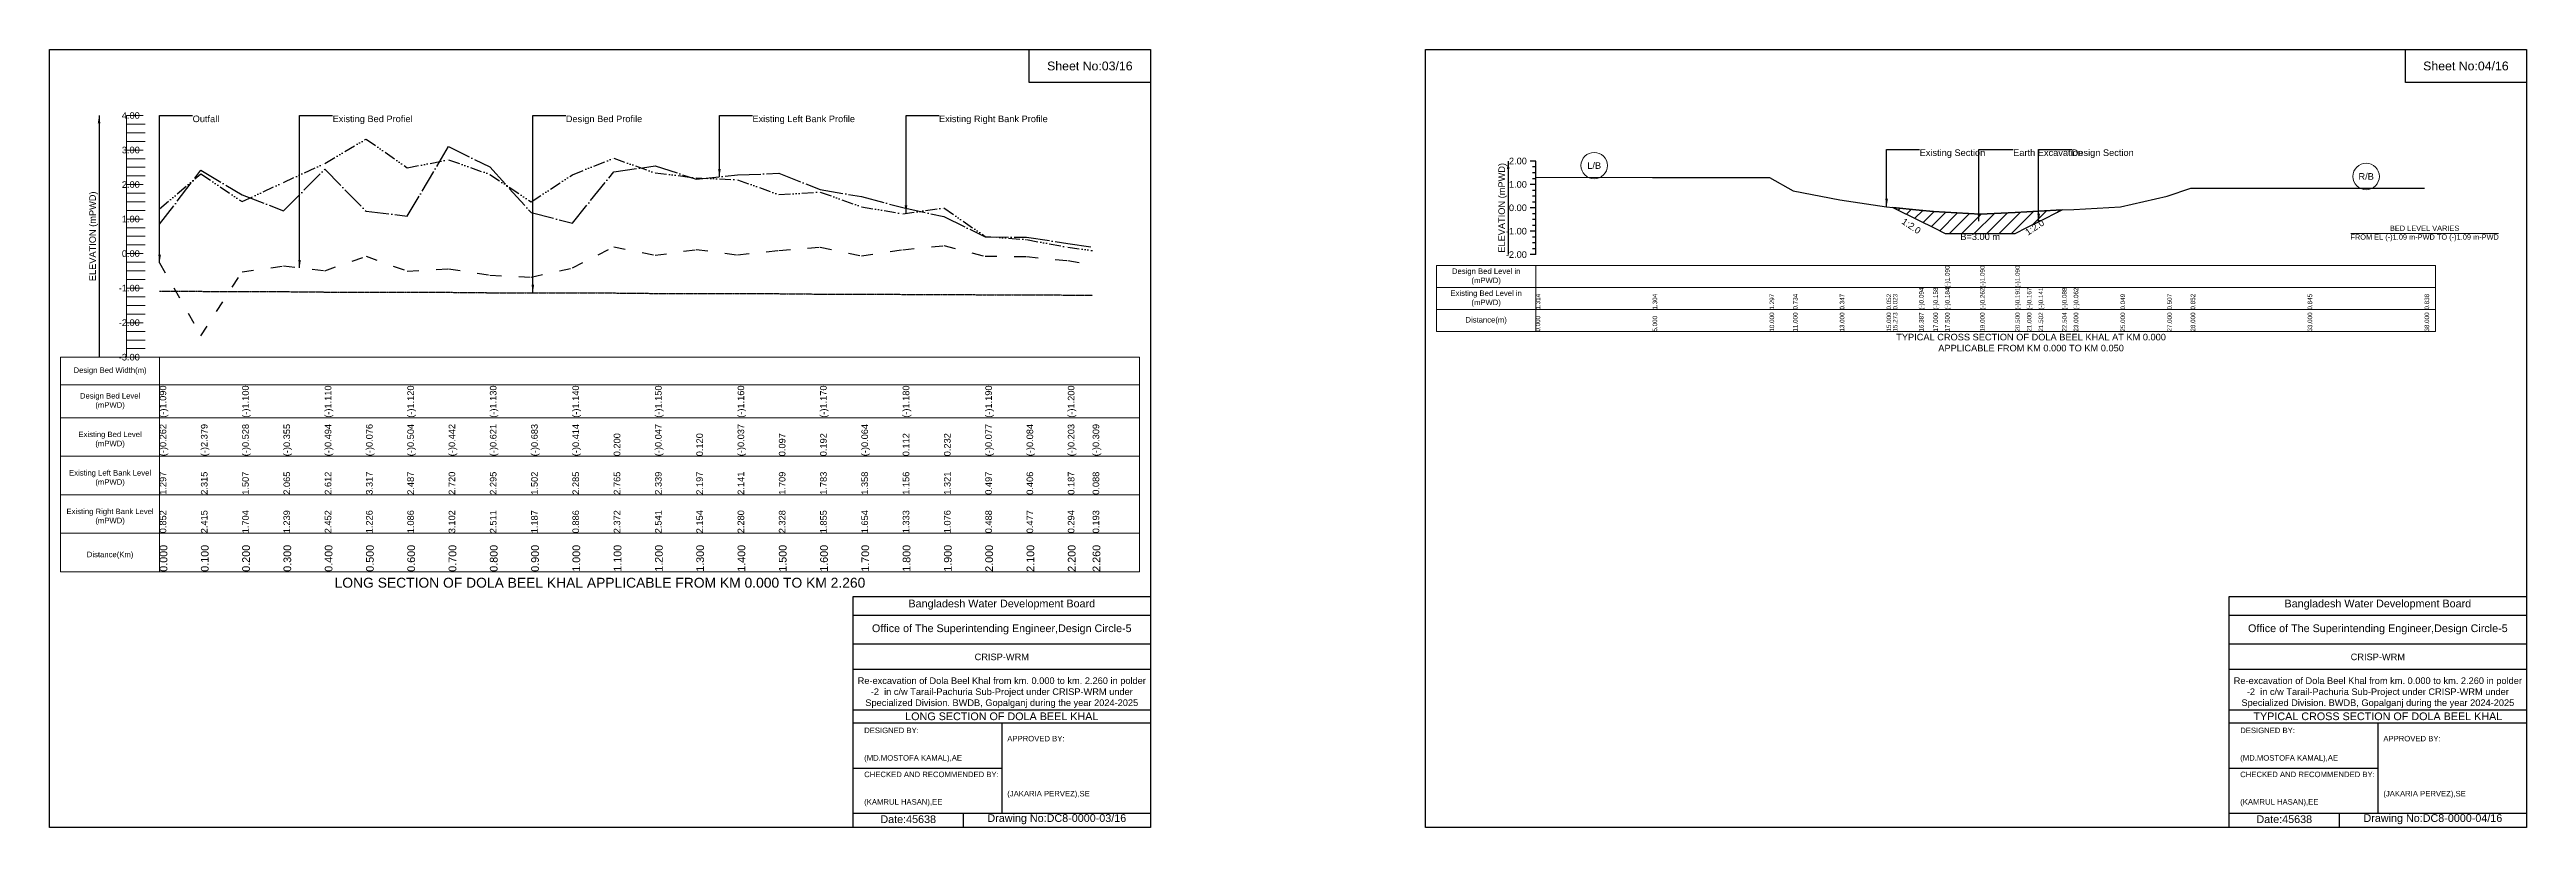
# Model space of a CAD drawing. Header units: inches. Extents: x 91000 to 258000, y -5656 to 125.
# Drawn here: x 120000 to 138000, y -5656 to 0 of the extents above; entities that cross this region are included whole.
import ezdxf

# ---------------------------------------------------------------- set-up
doc = ezdxf.new("R2010")
doc.units = ezdxf.units.IN
doc.header["$LTSCALE"] = 7
doc.header["$MEASUREMENT"] = 0
for name, pattern in [('ACAD_ISO03W100', [30, 12, -18]), ('ACAD_ISO04W100', [30, 24, -3, 0, -3]), ('ACAD_ISO14W100', [24, 12, -3, 0, -3, 0, -3, 0, -3]), ('CENTER', [2, 1.25, -0.25, 0.25, -0.25])]:
    doc.linetypes.add(name, pattern=pattern)
for name, color, linetype, lineweight in [('Cross section Data Border', 7, 'Continuous', 9), ('Cross Section Labels', 7, 'Continuous', 9), ('Design Bed Level Long Section', 7, 'CENTER', 25), ('Existing Bed Level for Long Section', 7, 'ACAD_ISO03W100', 25), ('Existing Left Bank of Long section', 7, 'ACAD_ISO04W100', 25), ('Existing Right Bank of Long Section', 7, 'ACAD_ISO14W100', 25), ('Existing_Bed_Level for Xsection', 7, 'Continuous', 25), ('Long Section Border', 7, 'Continuous', 9), ('Long Section Labels', 7, 'Continuous', 9), ('Vscale for Long Section', 7, 'Continuous', 9)]:
    doc.layers.add(name, color=color, linetype=linetype, lineweight=lineweight)
doc.styles.get("Standard").update_dxf_attribs({"font": 'arial.ttf'})
doc.dimstyles.get("Standard").update_dxf_attribs({"dimtxt": 0.18, "dimasz": 0.18, "dimexe": 0.18, "dimexo": 0.0625, "dimgap": 0.09, "dimtad": 0, "dimtih": 1, "dimtoh": 1, "dimdec": 4, "dimzin": 0, "dimdsep": 46, "dimtxsty": 'Standard', "dimcen": 0.09, "dimadec": 0, "dimazin": 0, "dimtfac": 1, "dimtdec": 4, "dimtofl": 0, "dimtmove": 0, "dimatfit": 3, "dimfxl": 1, "dimtolj": 1, "dimtzin": 0, "dimarcsym": 0})

msp = doc.modelspace()

# ---------------------------------------------------------------- hatches: boundary and pattern name
at = {"layer": 'Existing_Bed_Level for Xsection'}
h = msp.add_hatch(dxfattribs=at)
h.set_pattern_fill('ANSI31', color=256, scale=510, style=0)
h.paths.add_polyline_path([(133396, -1148), (133586, -1242), (133690, -1294), (133775, -1337), (134030, -1337), (134285, -1337), (134370, -1294), (134455, -1252), (134626, -1166), (134455, -1175), (134370, -1180), (134285, -1184), (134030, -1196), (133775, -1183), (133690, -1178), (133586, -1167)])

# ---------------------------------------------------------------- linework, layer by layer
for points in [[(120000, 0), (128000, 0), (128000, -5656), (120000, -5656)], [(127120, 0), (128000, 0), (128000, -240), (127120, -240)], [(130000, 0), (138000, 0), (138000, -5656), (130000, -5656)], [(137120, 0), (138000, 0), (138000, -240), (137120, -240)]]:
    msp.add_lwpolyline(points, close=True)
for points in [[(125840, -5656), (125840, -3976), (128000, -3976)], [(125840, -4112), (128000, -4112)], [(135840, -5656), (135840, -3976), (138000, -3976)], [(135840, -4112), (138000, -4112)], [(125840, -4320), (128000, -4320)], [(135840, -4320), (138000, -4320)], [(125840, -4504), (128000, -4504)], [(135840, -4504), (138000, -4504)], [(125840, -4800), (128000, -4800)], [(135840, -4800), (138000, -4800)], [(125840, -4896), (128000, -4896)], [(126920, -4896), (126920, -5552)], [(135840, -4896), (138000, -4896)], [(136920, -4896), (136920, -5552)], [(125840, -5224), (126920, -5224)], [(135840, -5224), (136920, -5224)], [(125840, -5552), (128000, -5552)], [(126640, -5552), (126640, -5656)], [(135840, -5552), (138000, -5552)], [(136640, -5552), (136640, -5656)]]:
    msp.add_lwpolyline(points)
at = {"layer": 'Cross section Data Border'}
msp.add_lwpolyline([(130080, -1571), (137340, -1571), (137340, -2051), (130080, -2051)], close=True, dxfattribs=at)
for points in [[(130800, -1571), (130800, -2051)], [(130080, -1731), (137340, -1731)], [(130080, -1891), (137340, -1891)]]:
    msp.add_lwpolyline(points, dxfattribs=at)
at = {"layer": 'Cross Section Labels'}
msp.add_lwpolyline([(136724, -1337), (137796, -1337)], dxfattribs=at)
for centre in [(131225, -844), (136835, -923)]:
    msp.add_circle(centre, 96, dxfattribs=at)
at = {"layer": 'Design Bed Level Long Section'}
msp.add_lwpolyline([(120800, -1758), (121100, -1758), (121400, -1760), (121700, -1760), (122000, -1763), (122300, -1763), (122600, -1765), (122900, -1765), (123200, -1768), (123500, -1768), (123800, -1770), (124100, -1770), (124400, -1773), (124700, -1773), (125000, -1775), (125300, -1775), (125600, -1778), (125900, -1778), (126200, -1780), (126500, -1780), (126800, -1783), (127100, -1783), (127400, -1785), (127580, -1785)], dxfattribs=at)
at = {"layer": 'Existing Bed Level for Long Section'}
msp.add_lwpolyline([(120800, -1550), (121100, -2081), (121400, -1617), (121700, -1573), (122000, -1608), (122300, -1503), (122600, -1611), (122900, -1595), (123200, -1640), (123500, -1655), (123800, -1588), (124100, -1434), (124400, -1496), (124700, -1454), (125000, -1493), (125300, -1460), (125600, -1436), (125900, -1500), (126200, -1456), (126500, -1426), (126800, -1503), (127100, -1505), (127400, -1535), (127580, -1562)], dxfattribs=at)
at = {"layer": 'Existing Left Bank of Long section'}
msp.add_lwpolyline([(120800, -1270), (121100, -878), (121400, -1056), (121700, -1173), (122000, -869), (122300, -1176), (122600, -1211), (122900, -705), (123200, -854), (123500, -1186), (123800, -1262), (124100, -889), (124400, -846), (124700, -943), (125000, -912), (125300, -900), (125600, -1018), (125900, -1069), (126200, -1149), (126500, -1214), (126800, -1362), (127100, -1364), (127400, -1410), (127580, -1436)], dxfattribs=at)
at = {"layer": 'Existing Right Bank of Long Section'}
msp.add_lwpolyline([(120800, -1158), (121100, -903), (121400, -1106), (121700, -966), (122000, -828), (122300, -651), (122600, -860), (122900, -801), (123200, -908), (123500, -1107), (123800, -910), (124100, -790), (124400, -897), (124700, -933), (125000, -947), (125300, -1055), (125600, -1036), (125900, -1143), (126200, -1194), (126500, -1152), (126800, -1359), (127100, -1382), (127400, -1437), (127580, -1462)], dxfattribs=at)
at = {"layer": 'Existing_Bed_Level for Xsection'}
for points in [[(130800, -811), (130760, -811)], [(130800, -854), (130776, -854)], [(130800, -896), (130776, -896)], [(130800, -1491), (130800, -1321), (130800, -1151), (130800, -981), (130800, -811)], [(130800, -981), (130760, -981)], [(130800, -939), (130776, -939)], [(130800, -1024), (130776, -1024)], [(130800, -1066), (130776, -1066)], [(130800, -928), (131650, -930), (132500, -931), (132670, -1027), (133010, -1092), (133350, -1143), (133396, -1148), (133586, -1167), (133690, -1178), (133775, -1183), (133775, -1183), (134030, -1196), (134030, -1196), (134285, -1184), (134285, -1184), (134370, -1180), (134455, -1175), (134626, -1166), (134710, -1162), (135050, -1143), (135390, -1065), (135560, -1007), (136410, -1008), (137260, -1009)], [(130800, -1151), (130760, -1151)], [(130800, -1109), (130776, -1109)], [(130800, -1194), (130776, -1194)], [(130800, -1236), (130776, -1236)], [(130800, -1321), (130760, -1321)], [(130800, -1279), (130776, -1279)], [(130800, -1364), (130776, -1364)], [(130800, -1406), (130776, -1406)], [(130800, -1491), (130760, -1491)], [(130800, -1449), (130776, -1449)]]:
    msp.add_lwpolyline(points, dxfattribs=at)
msp.add_lwpolyline([(133396, -1148), (133586, -1242), (133690, -1294), (133775, -1337), (133775, -1337), (134030, -1337), (134030, -1337), (134285, -1337), (134285, -1337), (134370, -1294), (134455, -1252), (134626, -1166), (134626, -1166), (134626, -1166), (134455, -1175), (134370, -1180), (134285, -1184), (134285, -1184), (134030, -1196), (134030, -1196), (133775, -1183), (133775, -1183), (133690, -1178), (133586, -1167)], close=True, dxfattribs=at)
at = {"layer": 'Long Section Border'}
msp.add_lwpolyline([(120080, -2237), (127920, -2237), (127920, -3797), (120080, -3797)], close=True, dxfattribs=at)
for points in [[(120800, -2237), (120800, -3797)], [(120080, -2437), (127920, -2437)], [(120080, -2677), (127920, -2677)], [(120080, -2957), (127920, -2957)], [(120080, -3237), (127920, -3237)], [(120080, -3517), (127920, -3517)]]:
    msp.add_lwpolyline(points, dxfattribs=at)
at = {"layer": 'Vscale for Long Section'}
for points in [[(120560, -2237), (120560, -1986), (120560, -1735), (120560, -1484), (120560, -1233), (120560, -982), (120560, -731), (120560, -480)], [(120560, -480), (120680, -480)], [(120560, -543), (120696, -543)], [(120560, -606), (120696, -606)], [(120560, -668), (120696, -668)], [(120560, -731), (120680, -731)], [(120560, -794), (120696, -794)], [(120560, -856), (120696, -856)], [(120560, -919), (120696, -919)], [(120560, -982), (120680, -982)], [(120560, -1045), (120696, -1045)], [(120560, -1108), (120696, -1108)], [(120560, -1170), (120696, -1170)], [(120560, -1233), (120680, -1233)], [(120560, -1296), (120696, -1296)], [(120560, -1358), (120696, -1358)], [(120560, -1421), (120696, -1421)], [(120560, -1484), (120680, -1484)], [(120560, -1547), (120696, -1547)], [(120560, -1610), (120696, -1610)], [(120560, -1672), (120696, -1672)], [(120560, -1735), (120680, -1735)], [(120560, -1798), (120696, -1798)], [(120560, -1860), (120696, -1860)], [(120560, -1923), (120696, -1923)], [(120560, -1986), (120680, -1986)], [(120560, -2049), (120696, -2049)], [(120560, -2112), (120696, -2112)], [(120560, -2174), (120696, -2174)], [(120560, -2237), (120680, -2237)]]:
    msp.add_lwpolyline(points, dxfattribs=at)

# ---------------------------------------------------------------- texts
at = {"attachment_point": 5}
for s, insert, char_height in [('Sheet No:03/16', (127560, -120), 64), ('Sheet No:04/16', (137560, -120), 64), ('Bangladesh Water Development Board', (126920, -4036), 56), ('Bangladesh Water Development Board', (136920, -4036), 56), ('Office of The Superintending Engineer,Design Circle-5', (126920, -4216), 56), ('Office of The Superintending Engineer,Design Circle-5', (136920, -4216), 56)]:
    msp.add_mtext(s, dxfattribs=dict(at, insert=insert, char_height=char_height))
for s, insert, char_height, width, attachment_point in [('CRISP-WRM', (126920, -4416), 48, 2240, 5), ('CRISP-WRM', (136920, -4416), 48, 2240, 5), ('Re-excavation of Dola Beel Khal from km. 0.000 to km. 2.260 in polder -2  in c/w Tarail-Pachuria Sub-Project under CRISP-WRM under Specialized Division. BWDB, Gopalganj during the year 2024-2025', (126920, -4676), 48, 2160, 5), ('Re-excavation of Dola Beel Khal from km. 0.000 to km. 2.260 in polder -2  in c/w Tarail-Pachuria Sub-Project under CRISP-WRM under Specialized Division. BWDB, Gopalganj during the year 2024-2025', (136920, -4676), 48, 2160, 5), ('LONG SECTION OF DOLA BEEL KHAL', (126920, -4848), 56, 2240, 5), ('TYPICAL CROSS SECTION OF DOLA BEEL KHAL', (136920, -4848), 56, 2240, 5), ('DESIGNED BY:^J^J^J(MD.MOSTOFA KAMAL),AE', (125920, -5056), 40, 1120, 4), ('APPROVED BY:^J^J^J^J^J^J(JAKARIA PERVEZ),SE', (126960, -5216), 40, 1120, 4), ('DESIGNED BY:^J^J^J(MD.MOSTOFA KAMAL),AE', (135920, -5056), 40, 1120, 4), ('APPROVED BY:^J^J^J^J^J^J(JAKARIA PERVEZ),SE', (136960, -5216), 40, 1120, 4), ('CHECKED AND RECOMMENDED BY:^J^J^J(KAMRUL HASAN),EE', (125920, -5376), 40, 1120, 4), ('CHECKED AND RECOMMENDED BY:^J^J^J(KAMRUL HASAN),EE', (135920, -5376), 40, 1120, 4), ('Date:45638', (126240, -5596), 56, 1120, 5), ('Drawing No:DC8-0000-03/16', (127320, -5596), 56, 1760, 5), ('Date:45638', (136240, -5596), 56, 1120, 5), ('Drawing No:DC8-0000-04/16', (137320, -5596), 56, 1760, 5)]:
    msp.add_mtext(s, dxfattribs=dict(insert=insert, char_height=char_height, width=width, attachment_point=attachment_point))
at = {"layer": 'Cross section Data Border', "char_height": 40, "width": 640, "attachment_point": 5}
for s, insert in [('Design Bed Level in (mPWD)', (130440, -1651)), ('Existing Bed Level in (mPWD)', (130440, -1811)), ('Distance(m)', (130440, -1971))]:
    msp.add_mtext(s, dxfattribs=dict(at, insert=insert))
at = {"layer": 'Cross Section Labels'}
for s, insert, char_height, attachment_point in [('L/B', (131225, -844), 48, 5), ('Existing Section', (133590, -726), 48, 1), ('Earth Excavation', (134270, -726), 48, 1), ('Design Section', (134695, -726), 48, 1), ('R/B', (136835, -923), 48, 5), ('B=3.00 m', (134030, -1337), 48, 2), ('BED LEVEL VARIES ^JFROM EL (-)1.09 m-PWD TO (-)1.09 m-PWD', (137260, -1337), 38.4, 5), ('TYPICAL CROSS SECTION OF DOLA BEEL KHAL AT KM 0.000^JAPPLICABLE FROM KM 0.000 TO KM 0.050', (134400, -2131), 48, 5)]:
    msp.add_mtext(s, dxfattribs=dict(at, insert=insert, char_height=char_height, attachment_point=attachment_point))
at = {"layer": 'Cross Section Labels', "char_height": 48, "attachment_point": 2}
for insert, rotation in [((133543, -1263), 326.3099), ((134413, -1273), 33.6901)]:
    msp.add_mtext('1:2.0', dxfattribs=dict(at, insert=insert, rotation=rotation))
at = {"layer": 'Existing_Bed_Level for Xsection', "rotation": 90}
for s, insert, char_height, attachment_point in [('ELEVATION (mPWD)', (130560, -1151), 48, 5), ('(-)1.090', (133775, -1731), 32.8, 1), ('(-)1.090', (134030, -1731), 32.8, 1), ('(-)1.090', (134285, -1731), 32.8, 1), ('1.314', (130800, -1891), 32.8, 1), ('1.304', (131650, -1891), 32.8, 1), ('1.297', (132500, -1891), 32.8, 1), ('0.734', (132670, -1891), 32.8, 1), ('0.347', (133010, -1891), 32.8, 1), ('0.052', (133350, -1891), 32.8, 1), ('0.023', (133396, -1891), 32.8, 1), ('(-)0.094', (133586, -1891), 32.8, 1), ('(-)0.158', (133690, -1891), 32.8, 1), ('(-)0.184', (133775, -1891), 32.8, 1), ('(-)0.262', (134030, -1891), 32.8, 1), ('(-)0.191', (134285, -1891), 32.8, 1), ('(-)0.167', (134370, -1891), 32.8, 1), ('(-)0.141', (134455, -1891), 32.8, 1), ('(-)0.088', (134626, -1891), 32.8, 1), ('(-)0.062', (134710, -1891), 32.8, 1), ('0.049', (135050, -1891), 32.8, 1), ('0.507', (135390, -1891), 32.8, 1), ('0.852', (135560, -1891), 32.8, 1), ('0.845', (136410, -1891), 32.8, 1), ('0.838', (137260, -1891), 32.8, 1), ('0.000', (130800, -2051), 32.8, 1), ('5.000', (131650, -2051), 32.8, 1), ('10.000', (132500, -2051), 32.8, 1), ('11.000', (132670, -2051), 32.8, 1), ('13.000', (133010, -2051), 32.8, 1), ('15.000', (133350, -2051), 32.8, 1), ('15.273', (133396, -2051), 32.8, 1), ('16.387', (133586, -2051), 32.8, 1), ('17.000', (133690, -2051), 32.8, 1), ('17.500', (133775, -2051), 32.8, 1), ('19.000', (134030, -2051), 32.8, 1), ('20.500', (134285, -2051), 32.8, 1), ('21.000', (134370, -2051), 32.8, 1), ('21.502', (134455, -2051), 32.8, 1), ('22.504', (134626, -2051), 32.8, 1), ('23.000', (134710, -2051), 32.8, 1), ('25.000', (135050, -2051), 32.8, 1), ('27.000', (135390, -2051), 32.8, 1), ('28.000', (135560, -2051), 32.8, 1), ('33.000', (136410, -2051), 32.8, 1), ('38.000', (137260, -2051), 32.8, 1)]:
    msp.add_mtext(s, dxfattribs=dict(at, insert=insert, char_height=char_height, attachment_point=attachment_point))
at = {"layer": 'Existing_Bed_Level for Xsection', "char_height": 48, "attachment_point": 6}
for s, insert in [('2.00', (130736, -811)), ('1.00', (130736, -981)), ('0.00', (130736, -1151)), ('-1.00', (130736, -1321)), ('-2.00', (130736, -1491))]:
    msp.add_mtext(s, dxfattribs=dict(at, insert=insert))
at = {"layer": 'Long Section Border', "attachment_point": 5}
for s, insert, char_height in [('Design Bed Width(m)', (120440, -2337), 40), ('Design Bed Level^J(mPWD)', (120440, -2557), 40), ('Existing Bed Level^J(mPWD)', (120440, -2837), 40), ('Existing Left Bank Level^J(mPWD)', (120440, -3117), 40), ('Existing Right Bank Level^J(mPWD)', (120440, -3397), 40), ('Distance(Km)', (120440, -3677), 40), ('LONG SECTION OF DOLA BEEL KHAL APPLICABLE FROM KM 0.000 TO KM 2.260', (124000, -3877), 72)]:
    msp.add_mtext(s, dxfattribs=dict(at, insert=insert, char_height=char_height))
at = {"layer": 'Long Section Labels', "char_height": 48, "attachment_point": 1}
for s, insert in [('Outfall', (121040, -480)), ('Existing Bed Profiel', (122057, -480)), ('Design Bed Profile', (123752, -480)), ('Existing Left Bank Profile', (125108, -480)), ('Existing Right Bank Profile', (126464, -480))]:
    msp.add_mtext(s, dxfattribs=dict(at, insert=insert))
at = {"layer": 'Vscale for Long Section', "char_height": 48, "attachment_point": 6}
for s, insert in [('4.00', (120656, -480)), ('3.00', (120656, -731)), ('2.00', (120656, -982)), ('1.00', (120656, -1233)), ('0.00', (120656, -1484)), ('-1.00', (120656, -1735)), ('-2.00', (120656, -1986)), ('-3.00', (120656, -2237))]:
    msp.add_mtext(s, dxfattribs=dict(at, insert=insert))
at = {"layer": 'Vscale for Long Section', "rotation": 90}
for s, insert, char_height, attachment_point in [('ELEVATION (mPWD)', (120320, -1358), 48, 5), ('(-)1.090', (120800, -2677), 48, 1), ('(-)1.090', (120800, -2677), 48, 1), ('(-)1.100', (121400, -2677), 48, 1), ('(-)1.100', (121400, -2677), 48, 1), ('(-)1.110', (122000, -2677), 48, 1), ('(-)1.110', (122000, -2677), 48, 1), ('(-)1.120', (122600, -2677), 48, 1), ('(-)1.120', (122600, -2677), 48, 1), ('(-)1.130', (123200, -2677), 48, 1), ('(-)1.130', (123200, -2677), 48, 1), ('(-)1.140', (123800, -2677), 48, 1), ('(-)1.140', (123800, -2677), 48, 1), ('(-)1.150', (124400, -2677), 48, 1), ('(-)1.150', (124400, -2677), 48, 1), ('(-)1.160', (125000, -2677), 48, 1), ('(-)1.160', (125000, -2677), 48, 1), ('(-)1.170', (125600, -2677), 48, 1), ('(-)1.170', (125600, -2677), 48, 1), ('(-)1.180', (126200, -2677), 48, 1), ('(-)1.180', (126200, -2677), 48, 1), ('(-)1.190', (126800, -2677), 48, 1), ('(-)1.190', (126800, -2677), 48, 1), ('(-)1.200', (127400, -2677), 48, 1), ('(-)1.200', (127400, -2677), 48, 1), ('(-)0.262', (120800, -2957), 48, 1), ('(-)2.379', (121100, -2957), 48, 1), ('(-)0.528', (121400, -2957), 48, 1), ('(-)0.355', (121700, -2957), 48, 1), ('(-)0.494', (122000, -2957), 48, 1), ('(-)0.076', (122300, -2957), 48, 1), ('(-)0.504', (122600, -2957), 48, 1), ('(-)0.442', (122900, -2957), 48, 1), ('(-)0.621', (123200, -2957), 48, 1), ('(-)0.683', (123500, -2957), 48, 1), ('(-)0.414', (123800, -2957), 48, 1), ('0.200', (124100, -2957), 48, 1), ('(-)0.047', (124400, -2957), 48, 1), ('0.120', (124700, -2957), 48, 1), ('(-)0.037', (125000, -2957), 48, 1), ('0.097', (125300, -2957), 48, 1), ('0.192', (125600, -2957), 48, 1), ('(-)0.064', (125900, -2957), 48, 1), ('0.112', (126200, -2957), 48, 1), ('0.232', (126500, -2957), 48, 1), ('(-)0.077', (126800, -2957), 48, 1), ('(-)0.084', (127100, -2957), 48, 1), ('(-)0.203', (127400, -2957), 48, 1), ('(-)0.309', (127580, -2957), 48, 1), ('1.297', (120800, -3237), 48, 1), ('2.315', (121100, -3237), 48, 1), ('1.507', (121400, -3237), 48, 1), ('2.065', (121700, -3237), 48, 1), ('2.612', (122000, -3237), 48, 1), ('3.317', (122300, -3237), 48, 1), ('2.487', (122600, -3237), 48, 1), ('2.720', (122900, -3237), 48, 1), ('2.295', (123200, -3237), 48, 1), ('1.502', (123500, -3237), 48, 1), ('2.285', (123800, -3237), 48, 1), ('2.765', (124100, -3237), 48, 1), ('2.339', (124400, -3237), 48, 1), ('2.197', (124700, -3237), 48, 1), ('2.141', (125000, -3237), 48, 1), ('1.709', (125300, -3237), 48, 1), ('1.783', (125600, -3237), 48, 1), ('1.358', (125900, -3237), 48, 1), ('1.156', (126200, -3237), 48, 1), ('1.321', (126500, -3237), 48, 1), ('0.497', (126800, -3237), 48, 1), ('0.406', (127100, -3237), 48, 1), ('0.187', (127400, -3237), 48, 1), ('0.088', (127580, -3237), 48, 1), ('0.852', (120800, -3517), 48, 1), ('2.415', (121100, -3517), 48, 1), ('1.704', (121400, -3517), 48, 1), ('1.239', (121700, -3517), 48, 1), ('2.452', (122000, -3517), 48, 1), ('1.226', (122300, -3517), 48, 1), ('1.086', (122600, -3517), 48, 1), ('3.102', (122900, -3517), 48, 1), ('2.511', (123200, -3517), 48, 1), ('1.187', (123500, -3517), 48, 1), ('0.886', (123800, -3517), 48, 1), ('2.372', (124100, -3517), 48, 1), ('2.541', (124400, -3517), 48, 1), ('2.154', (124700, -3517), 48, 1), ('2.280', (125000, -3517), 48, 1), ('2.328', (125300, -3517), 48, 1), ('1.855', (125600, -3517), 48, 1), ('1.654', (125900, -3517), 48, 1), ('1.333', (126200, -3517), 48, 1), ('1.076', (126500, -3517), 48, 1), ('0.488', (126800, -3517), 48, 1), ('0.477', (127100, -3517), 48, 1), ('0.294', (127400, -3517), 48, 1), ('0.193', (127580, -3517), 48, 1), ('0.000', (120800, -3797), 56, 1), ('0.100', (121100, -3797), 56, 1), ('0.200', (121400, -3797), 56, 1), ('0.300', (121700, -3797), 56, 1), ('0.400', (122000, -3797), 56, 1), ('0.500', (122300, -3797), 56, 1), ('0.600', (122600, -3797), 56, 1), ('0.700', (122900, -3797), 56, 1), ('0.800', (123200, -3797), 56, 1), ('0.900', (123500, -3797), 56, 1), ('1.000', (123800, -3797), 56, 1), ('1.100', (124100, -3797), 56, 1), ('1.200', (124400, -3797), 56, 1), ('1.300', (124700, -3797), 56, 1), ('1.400', (125000, -3797), 56, 1), ('1.500', (125300, -3797), 56, 1), ('1.600', (125600, -3797), 56, 1), ('1.700', (125900, -3797), 56, 1), ('1.800', (126200, -3797), 56, 1), ('1.900', (126500, -3797), 56, 1), ('2.000', (126800, -3797), 56, 1), ('2.100', (127100, -3797), 56, 1), ('2.200', (127400, -3797), 56, 1), ('2.260', (127580, -3797), 56, 1)]:
    msp.add_mtext(s, dxfattribs=dict(at, insert=insert, char_height=char_height, attachment_point=attachment_point))

# ---------------------------------------------------------------- leaders
at = {"layer": 'Cross Section Labels', "annotation_type": 0, "has_hookline": 1, "hookline_direction": 0}
for points, text_width in [([(133350, -1143), (133350, -726), (133590, -726)], 467), ([(134020, -1248), (134020, -726), (134270, -726)], 497), ([(134455, -1252), (134455, -726), (134695, -726)], 441)]:
    msp.add_leader(points, dimstyle='Standard', override={"dimasz": 57.6}, dxfattribs=dict(at, text_width=text_width))
at = {"layer": 'Existing_Bed_Level for Xsection'}
msp.add_leader([(130600, -811), (130600, -1491)], dimstyle='Standard', override={"dimasz": 57.6}, dxfattribs=at)
at = {"layer": 'Long Section Labels', "annotation_type": 0, "has_hookline": 1, "hookline_direction": 0}
for points, text_width in [([(120800, -1550), (120800, -480), (121040, -480)], 186), ([(121817, -1587), (121817, -480), (122057, -480)], 571), ([(123512, -1768), (123512, -480), (123752, -480)], 547), ([(124868, -926), (124868, -480), (125108, -480)], 737), ([(126224, -1191), (126224, -480), (126464, -480)], 782)]:
    msp.add_leader(points, dimstyle='Standard', override={"dimasz": 57.6}, dxfattribs=dict(at, text_width=text_width))
at = {"layer": 'Vscale for Long Section'}
msp.add_leader([(120360, -480), (120360, -2237)], dimstyle='Standard', override={"dimasz": 57.6}, dxfattribs=at)

doc.saveas('drawing.dxf')
